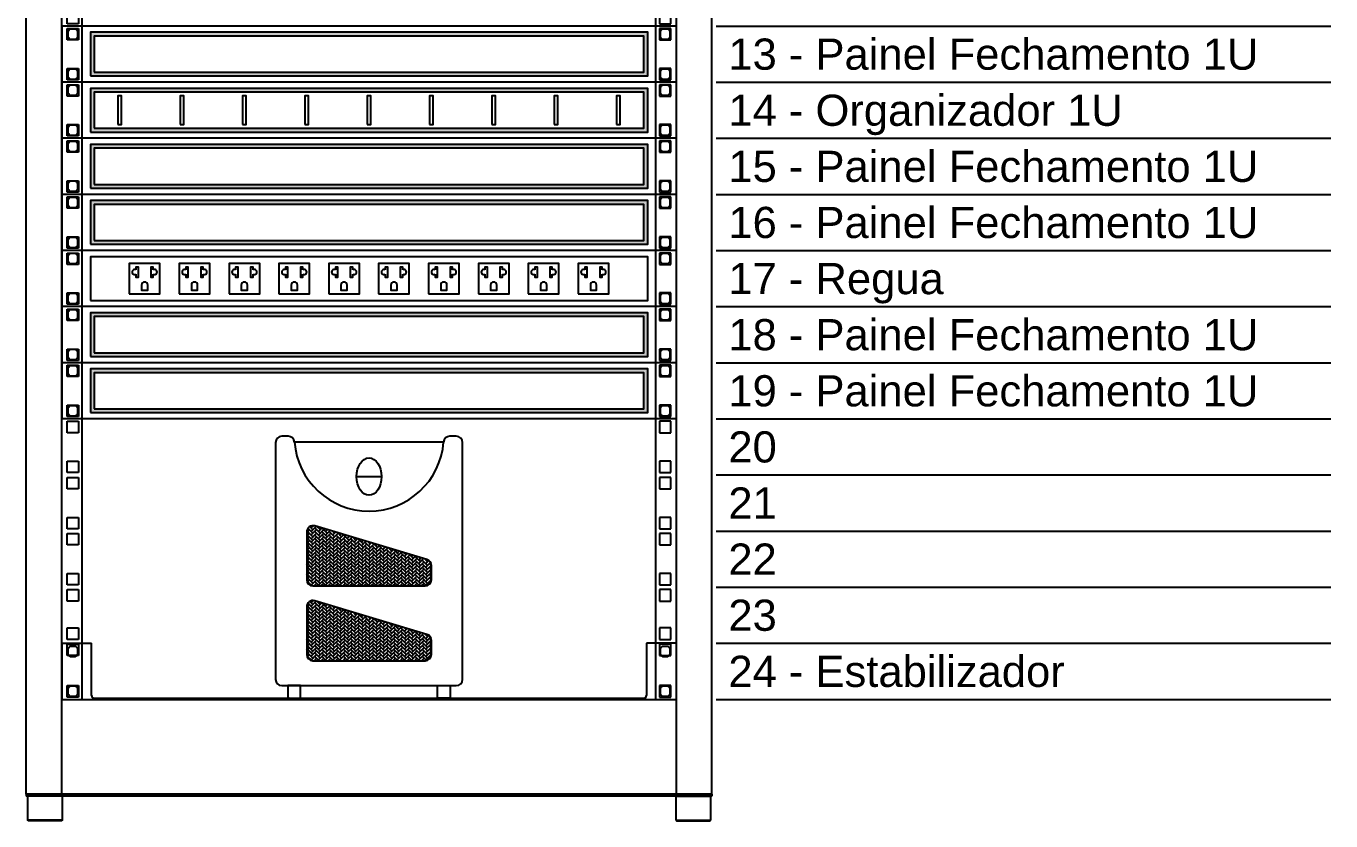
# Model space of a CAD drawing. Header units: millimetres. Extents: x 348.1 to 403.2, y 174.1 to 196.9.
# Drawn here: x 348.09 to 349.136, y 194.276 to 194.913 of the extents above; entities that cross this region are included whole.
import ezdxf

# ---------------------------------------------------------------- set-up
doc = ezdxf.new("R2010")
doc.units = ezdxf.units.MM
doc.layers.add('COTA', color=1, linetype='Continuous')
doc.styles.add('CPCON', font='arial.ttf', dxfattribs={"height": 0.1})

# ---------------------------------------------------------------- blocks, each defined once
blk = doc.blocks.new('GR39924')
for p, q in [((550, 0), (0, 0)), ((0, -15), (0, 0)), ((550, -15), (550, 0)), ((550, -15), (0, -15)), ((0, -16.5), (0, -15)), ((0, -1249.5), (0, -16.5)), ((0, -16.5), (25, -16.5)), ((550, -16.5), (0, -16.5)), ((28.5, -1249.5), (28.5, -16.5)), ((521.5, -1249.5), (521.5, -16.5)), ((550, -16.5), (525, -16.5)), ((550, -16.5), (550, -15)), ((550, -1249.5), (550, -16.5)), ((212, -85.05), (212, -45.05)), ((338, -45.05), (212, -45.05)), ((338, -85.05), (338, -45.05)), ((521.5, -93.55), (28.5, -93.55)), ((45, -1173.55), (45, -93.9)), ((338, -85.05), (212, -85.05)), ((505, -1173.55), (505, -93.9)), ((32.95, -95.5), (42.05, -95.5)), ((32.95, -104.6), (32.95, -95.5)), ((42.05, -104.6), (32.95, -104.6)), ((42.05, -95.5), (42.05, -104.6)), ((517.05, -95.5), (507.95, -95.5)), ((507.95, -95.5), (507.95, -104.6)), ((507.95, -104.6), (517.05, -104.6)), ((517.05, -104.6), (517.05, -95.5)), ((32.95, -127.5), (42.05, -127.5)), ((32.95, -136.6), (32.95, -127.5)), ((42.05, -127.5), (42.05, -136.6)), ((517.05, -127.5), (507.95, -127.5)), ((507.95, -127.5), (507.95, -136.6)), ((517.05, -136.6), (517.05, -127.5)), ((42.05, -136.6), (32.95, -136.6)), ((32.95, -140.5), (42.05, -140.5)), ((32.95, -149.6), (32.95, -140.5)), ((42.05, -140.5), (42.05, -149.6)), ((507.95, -136.6), (517.05, -136.6)), ((517.05, -140.5), (507.95, -140.5)), ((507.95, -140.5), (507.95, -149.6)), ((517.05, -149.6), (517.05, -140.5)), ((42.05, -149.6), (32.95, -149.6)), ((507.95, -149.6), (517.05, -149.6)), ((32.95, -172.5), (42.05, -172.5)), ((32.95, -181.6), (32.95, -172.5)), ((42.05, -172.5), (42.05, -181.6)), ((517.05, -172.5), (507.95, -172.5)), ((507.95, -172.5), (507.95, -181.6)), ((517.05, -181.6), (517.05, -172.5)), ((42.05, -181.6), (32.95, -181.6)), ((32.95, -185.5), (42.05, -185.5)), ((32.95, -194.6), (32.95, -185.5)), ((42.05, -185.5), (42.05, -194.6)), ((507.95, -181.6), (517.05, -181.6)), ((517.05, -185.5), (507.95, -185.5)), ((507.95, -185.5), (507.95, -194.6)), ((517.05, -194.6), (517.05, -185.5)), ((42.05, -194.6), (32.95, -194.6)), ((507.95, -194.6), (517.05, -194.6)), ((32.95, -217.5), (42.05, -217.5)), ((32.95, -226.6), (32.95, -217.5)), ((42.05, -217.5), (42.05, -226.6)), ((517.05, -217.5), (507.95, -217.5)), ((507.95, -217.5), (507.95, -226.6)), ((517.05, -226.6), (517.05, -217.5)), ((42.05, -226.6), (32.95, -226.6)), ((507.95, -226.6), (517.05, -226.6)), ((32.95, -230.5), (42.05, -230.5)), ((32.95, -239.6), (32.95, -230.5)), ((42.05, -239.6), (32.95, -239.6)), ((42.05, -230.5), (42.05, -239.6)), ((517.05, -230.5), (507.95, -230.5)), ((507.95, -230.5), (507.95, -239.6)), ((507.95, -239.6), (517.05, -239.6)), ((517.05, -239.6), (517.05, -230.5)), ((32.95, -262.5), (42.05, -262.5)), ((32.95, -271.6), (32.95, -262.5)), ((42.05, -271.6), (32.95, -271.6)), ((42.05, -262.5), (42.05, -271.6)), ((517.05, -262.5), (507.95, -262.5)), ((507.95, -262.5), (507.95, -271.6)), ((507.95, -271.6), (517.05, -271.6)), ((517.05, -271.6), (517.05, -262.5)), ((32.95, -275.5), (42.05, -275.5)), ((32.95, -284.6), (32.95, -275.5)), ((42.05, -275.5), (42.05, -284.6)), ((517.05, -275.5), (507.95, -275.5)), ((507.95, -275.5), (507.95, -284.6)), ((517.05, -284.6), (517.05, -275.5)), ((42.05, -284.6), (32.95, -284.6)), ((507.95, -284.6), (517.05, -284.6)), ((32.95, -307.5), (42.05, -307.5)), ((32.95, -316.6), (32.95, -307.5)), ((42.05, -307.5), (42.05, -316.6)), ((517.05, -307.5), (507.95, -307.5)), ((507.95, -307.5), (507.95, -316.6)), ((517.05, -316.6), (517.05, -307.5)), ((42.05, -316.6), (32.95, -316.6)), ((32.95, -320.5), (42.05, -320.5)), ((32.95, -329.6), (32.95, -320.5)), ((42.05, -320.5), (42.05, -329.6)), ((507.95, -316.6), (517.05, -316.6)), ((517.05, -320.5), (507.95, -320.5)), ((507.95, -320.5), (507.95, -329.6)), ((517.05, -329.6), (517.05, -320.5)), ((42.05, -329.6), (32.95, -329.6)), ((507.95, -329.6), (517.05, -329.6)), ((32.95, -352.5), (42.05, -352.5)), ((32.95, -361.6), (32.95, -352.5)), ((42.05, -352.5), (42.05, -361.6)), ((517.05, -352.5), (507.95, -352.5)), ((507.95, -352.5), (507.95, -361.6)), ((517.05, -361.6), (517.05, -352.5)), ((42.05, -361.6), (32.95, -361.6)), ((32.95, -365.5), (42.05, -365.5)), ((32.95, -374.6), (32.95, -365.5)), ((42.05, -365.5), (42.05, -374.6)), ((507.95, -361.6), (517.05, -361.6)), ((517.05, -365.5), (507.95, -365.5)), ((507.95, -365.5), (507.95, -374.6)), ((517.05, -374.6), (517.05, -365.5)), ((42.05, -374.6), (32.95, -374.6)), ((507.95, -374.6), (517.05, -374.6)), ((32.95, -397.5), (42.05, -397.5)), ((32.95, -406.6), (32.95, -397.5)), ((42.05, -397.5), (42.05, -406.6)), ((517.05, -397.5), (507.95, -397.5)), ((507.95, -397.5), (507.95, -406.6)), ((517.05, -406.6), (517.05, -397.5)), ((42.05, -406.6), (32.95, -406.6)), ((507.95, -406.6), (517.05, -406.6)), ((32.95, -410.5), (42.05, -410.5)), ((32.95, -419.6), (32.95, -410.5)), ((42.05, -410.5), (42.05, -419.6)), ((517.05, -410.5), (507.95, -410.5)), ((507.95, -410.5), (507.95, -419.6)), ((517.05, -419.6), (517.05, -410.5)), ((42.05, -419.6), (32.95, -419.6)), ((507.95, -419.6), (517.05, -419.6)), ((32.95, -442.5), (42.05, -442.5)), ((32.95, -451.6), (32.95, -442.5)), ((42.05, -442.5), (42.05, -451.6)), ((517.05, -442.5), (507.95, -442.5)), ((507.95, -442.5), (507.95, -451.6)), ((517.05, -451.6), (517.05, -442.5)), ((42.05, -451.6), (32.95, -451.6)), ((32.95, -455.5), (42.05, -455.5)), ((32.95, -464.6), (32.95, -455.5)), ((42.05, -455.5), (42.05, -464.6)), ((507.95, -451.6), (517.05, -451.6)), ((517.05, -455.5), (507.95, -455.5)), ((507.95, -455.5), (507.95, -464.6)), ((517.05, -464.6), (517.05, -455.5)), ((42.05, -464.6), (32.95, -464.6)), ((507.95, -464.6), (517.05, -464.6)), ((32.95, -487.5), (42.05, -487.5)), ((32.95, -496.6), (32.95, -487.5)), ((42.05, -487.5), (42.05, -496.6)), ((517.05, -487.5), (507.95, -487.5)), ((507.95, -487.5), (507.95, -496.6)), ((517.05, -496.6), (517.05, -487.5)), ((42.05, -496.6), (32.95, -496.6)), ((32.95, -500.5), (42.05, -500.5)), ((32.95, -509.6), (32.95, -500.5)), ((42.05, -500.5), (42.05, -509.6)), ((507.95, -496.6), (517.05, -496.6)), ((517.05, -500.5), (507.95, -500.5)), ((507.95, -500.5), (507.95, -509.6)), ((517.05, -509.6), (517.05, -500.5)), ((42.05, -509.6), (32.95, -509.6)), ((507.95, -509.6), (517.05, -509.6)), ((32.95, -532.5), (42.05, -532.5)), ((32.95, -541.6), (32.95, -532.5)), ((42.05, -532.5), (42.05, -541.6)), ((517.05, -532.5), (507.95, -532.5)), ((507.95, -532.5), (507.95, -541.6)), ((517.05, -541.6), (517.05, -532.5)), ((42.05, -541.6), (32.95, -541.6)), ((507.95, -541.6), (517.05, -541.6)), ((32.95, -545.5), (42.05, -545.5)), ((32.95, -554.6), (32.95, -545.5)), ((42.05, -554.6), (32.95, -554.6)), ((42.05, -545.5), (42.05, -554.6)), ((517.05, -545.5), (507.95, -545.5)), ((507.95, -545.5), (507.95, -554.6)), ((507.95, -554.6), (517.05, -554.6)), ((517.05, -554.6), (517.05, -545.5)), ((32.95, -577.5), (42.05, -577.5)), ((32.95, -586.6), (32.95, -577.5)), ((42.05, -577.5), (42.05, -586.6)), ((517.05, -577.5), (507.95, -577.5)), ((507.95, -577.5), (507.95, -586.6)), ((517.05, -586.6), (517.05, -577.5)), ((42.05, -586.6), (32.95, -586.6)), ((32.95, -590.5), (42.05, -590.5)), ((32.95, -599.6), (32.95, -590.5)), ((42.05, -590.5), (42.05, -599.6)), ((507.95, -586.6), (517.05, -586.6)), ((517.05, -590.5), (507.95, -590.5)), ((507.95, -590.5), (507.95, -599.6)), ((517.05, -599.6), (517.05, -590.5)), ((42.05, -599.6), (32.95, -599.6)), ((507.95, -599.6), (517.05, -599.6)), ((32.95, -622.5), (42.05, -622.5)), ((32.95, -631.6), (32.95, -622.5)), ((42.05, -622.5), (42.05, -631.6)), ((517.05, -622.5), (507.95, -622.5)), ((507.95, -622.5), (507.95, -631.6)), ((517.05, -631.6), (517.05, -622.5)), ((42.05, -631.6), (32.95, -631.6)), ((32.95, -635.5), (42.05, -635.5)), ((32.95, -644.6), (32.95, -635.5)), ((42.05, -635.5), (42.05, -644.6)), ((507.95, -631.6), (517.05, -631.6)), ((517.05, -635.5), (507.95, -635.5)), ((507.95, -635.5), (507.95, -644.6)), ((517.05, -644.6), (517.05, -635.5)), ((42.05, -644.6), (32.95, -644.6)), ((507.95, -644.6), (517.05, -644.6)), ((32.95, -667.5), (42.05, -667.5)), ((32.95, -676.6), (32.95, -667.5)), ((42.05, -667.5), (42.05, -676.6)), ((517.05, -667.5), (507.95, -667.5)), ((507.95, -667.5), (507.95, -676.6)), ((517.05, -676.6), (517.05, -667.5)), ((42.05, -676.6), (32.95, -676.6)), ((507.95, -676.6), (517.05, -676.6)), ((32.95, -680.5), (42.05, -680.5)), ((32.95, -689.6), (32.95, -680.5)), ((42.05, -689.6), (32.95, -689.6)), ((42.05, -680.5), (42.05, -689.6)), ((517.05, -680.5), (507.95, -680.5)), ((507.95, -680.5), (507.95, -689.6)), ((507.95, -689.6), (517.05, -689.6)), ((517.05, -689.6), (517.05, -680.5)), ((32.95, -712.5), (42.05, -712.5)), ((32.95, -721.6), (32.95, -712.5)), ((42.05, -721.6), (32.95, -721.6)), ((42.05, -712.5), (42.05, -721.6)), ((517.05, -712.5), (507.95, -712.5)), ((507.95, -712.5), (507.95, -721.6)), ((507.95, -721.6), (517.05, -721.6)), ((517.05, -721.6), (517.05, -712.5)), ((32.95, -725.5), (42.05, -725.5)), ((32.95, -734.6), (32.95, -725.5)), ((42.05, -725.5), (42.05, -734.6)), ((517.05, -725.5), (507.95, -725.5)), ((507.95, -725.5), (507.95, -734.6)), ((517.05, -734.6), (517.05, -725.5)), ((42.05, -734.6), (32.95, -734.6)), ((507.95, -734.6), (517.05, -734.6)), ((32.95, -757.5), (42.05, -757.5)), ((32.95, -766.6), (32.95, -757.5)), ((42.05, -757.5), (42.05, -766.6)), ((517.05, -757.5), (507.95, -757.5)), ((507.95, -757.5), (507.95, -766.6)), ((517.05, -766.6), (517.05, -757.5)), ((42.05, -766.6), (32.95, -766.6)), ((32.95, -770.5), (42.05, -770.5)), ((32.95, -779.6), (32.95, -770.5)), ((42.05, -770.5), (42.05, -779.6)), ((507.95, -766.6), (517.05, -766.6)), ((517.05, -770.5), (507.95, -770.5)), ((507.95, -770.5), (507.95, -779.6)), ((517.05, -779.6), (517.05, -770.5)), ((42.05, -779.6), (32.95, -779.6)), ((507.95, -779.6), (517.05, -779.6)), ((32.95, -802.5), (42.05, -802.5)), ((32.95, -811.6), (32.95, -802.5)), ((42.05, -802.5), (42.05, -811.6)), ((517.05, -802.5), (507.95, -802.5)), ((507.95, -802.5), (507.95, -811.6)), ((517.05, -811.6), (517.05, -802.5)), ((42.05, -811.6), (32.95, -811.6)), ((32.95, -815.5), (42.05, -815.5)), ((32.95, -824.6), (32.95, -815.5)), ((42.05, -815.5), (42.05, -824.6)), ((507.95, -811.6), (517.05, -811.6)), ((517.05, -815.5), (507.95, -815.5)), ((507.95, -815.5), (507.95, -824.6)), ((517.05, -824.6), (517.05, -815.5)), ((42.05, -824.6), (32.95, -824.6)), ((507.95, -824.6), (517.05, -824.6)), ((32.95, -847.5), (42.05, -847.5)), ((32.95, -856.6), (32.95, -847.5)), ((42.05, -847.5), (42.05, -856.6)), ((517.05, -847.5), (507.95, -847.5)), ((507.95, -847.5), (507.95, -856.6)), ((517.05, -856.6), (517.05, -847.5)), ((42.05, -856.6), (32.95, -856.6)), ((507.95, -856.6), (517.05, -856.6)), ((32.95, -860.5), (42.05, -860.5)), ((32.95, -869.6), (32.95, -860.5)), ((42.05, -860.5), (42.05, -869.6)), ((517.05, -860.5), (507.95, -860.5)), ((507.95, -860.5), (507.95, -869.6)), ((517.05, -869.6), (517.05, -860.5)), ((42.05, -869.6), (32.95, -869.6)), ((507.95, -869.6), (517.05, -869.6)), ((32.95, -892.5), (42.05, -892.5)), ((32.95, -901.6), (32.95, -892.5)), ((42.05, -892.5), (42.05, -901.6)), ((517.05, -892.5), (507.95, -892.5)), ((507.95, -892.5), (507.95, -901.6)), ((517.05, -901.6), (517.05, -892.5)), ((42.05, -901.6), (32.95, -901.6)), ((32.95, -905.5), (42.05, -905.5)), ((32.95, -914.6), (32.95, -905.5)), ((42.05, -905.5), (42.05, -914.6)), ((507.95, -901.6), (517.05, -901.6)), ((517.05, -905.5), (507.95, -905.5)), ((507.95, -905.5), (507.95, -914.6)), ((517.05, -914.6), (517.05, -905.5)), ((42.05, -914.6), (32.95, -914.6)), ((507.95, -914.6), (517.05, -914.6)), ((32.95, -937.5), (42.05, -937.5)), ((32.95, -946.6), (32.95, -937.5)), ((42.05, -937.5), (42.05, -946.6)), ((517.05, -937.5), (507.95, -937.5)), ((507.95, -937.5), (507.95, -946.6)), ((517.05, -946.6), (517.05, -937.5)), ((42.05, -946.6), (32.95, -946.6)), ((32.95, -950.5), (42.05, -950.5)), ((32.95, -959.6), (32.95, -950.5)), ((42.05, -950.5), (42.05, -959.6)), ((507.95, -946.6), (517.05, -946.6)), ((517.05, -950.5), (507.95, -950.5)), ((507.95, -950.5), (507.95, -959.6)), ((517.05, -959.6), (517.05, -950.5)), ((42.05, -959.6), (32.95, -959.6)), ((507.95, -959.6), (517.05, -959.6)), ((32.95, -982.5), (42.05, -982.5)), ((32.95, -991.6), (32.95, -982.5)), ((42.05, -982.5), (42.05, -991.6)), ((517.05, -982.5), (507.95, -982.5)), ((507.95, -982.5), (507.95, -991.6)), ((517.05, -991.6), (517.05, -982.5)), ((42.05, -991.6), (32.95, -991.6)), ((507.95, -991.6), (517.05, -991.6)), ((32.95, -995.5), (42.05, -995.5)), ((32.95, -1004.6), (32.95, -995.5)), ((42.05, -1004.6), (32.95, -1004.6)), ((42.05, -995.5), (42.05, -1004.6)), ((517.05, -995.5), (507.95, -995.5)), ((507.95, -995.5), (507.95, -1004.6)), ((507.95, -1004.6), (517.05, -1004.6)), ((517.05, -1004.6), (517.05, -995.5)), ((32.95, -1027.5), (42.05, -1027.5)), ((32.95, -1036.6), (32.95, -1027.5)), ((42.05, -1027.5), (42.05, -1036.6)), ((517.05, -1027.5), (507.95, -1027.5)), ((507.95, -1027.5), (507.95, -1036.6)), ((517.05, -1036.6), (517.05, -1027.5)), ((42.05, -1036.6), (32.95, -1036.6)), ((32.95, -1040.5), (42.05, -1040.5)), ((32.95, -1049.6), (32.95, -1040.5)), ((42.05, -1040.5), (42.05, -1049.6)), ((507.95, -1036.6), (517.05, -1036.6)), ((517.05, -1040.5), (507.95, -1040.5)), ((507.95, -1040.5), (507.95, -1049.6)), ((517.05, -1049.6), (517.05, -1040.5)), ((42.05, -1049.6), (32.95, -1049.6)), ((507.95, -1049.6), (517.05, -1049.6)), ((32.95, -1072.5), (42.05, -1072.5)), ((32.95, -1081.6), (32.95, -1072.5)), ((42.05, -1072.5), (42.05, -1081.6)), ((517.05, -1072.5), (507.95, -1072.5)), ((507.95, -1072.5), (507.95, -1081.6)), ((517.05, -1081.6), (517.05, -1072.5)), ((42.05, -1081.6), (32.95, -1081.6)), ((32.95, -1085.5), (42.05, -1085.5)), ((32.95, -1094.6), (32.95, -1085.5)), ((42.05, -1085.5), (42.05, -1094.6)), ((507.95, -1081.6), (517.05, -1081.6)), ((517.05, -1085.5), (507.95, -1085.5)), ((507.95, -1085.5), (507.95, -1094.6)), ((517.05, -1094.6), (517.05, -1085.5)), ((42.05, -1094.6), (32.95, -1094.6)), ((507.95, -1094.6), (517.05, -1094.6)), ((32.95, -1116.25), (42.05, -1116.25)), ((32.95, -1125.35), (32.95, -1116.25)), ((42.05, -1116.25), (42.05, -1125.35)), ((517.05, -1116.25), (507.95, -1116.25)), ((507.95, -1116.25), (507.95, -1125.35)), ((517.05, -1125.35), (517.05, -1116.25)), ((42.05, -1125.35), (32.95, -1125.35)), ((32.95, -1129.25), (42.05, -1129.25)), ((32.95, -1138.35), (32.95, -1129.25)), ((42.05, -1129.25), (42.05, -1138.35)), ((507.95, -1125.35), (517.05, -1125.35)), ((517.05, -1129.25), (507.95, -1129.25)), ((507.95, -1129.25), (507.95, -1138.35)), ((517.05, -1138.35), (517.05, -1129.25)), ((42.05, -1138.35), (32.95, -1138.35)), ((507.95, -1138.35), (517.05, -1138.35)), ((32.95, -1162.5), (42.05, -1162.5)), ((32.95, -1171.6), (32.95, -1162.5)), ((42.05, -1171.6), (32.95, -1171.6)), ((42.05, -1162.5), (42.05, -1171.6)), ((517.05, -1162.5), (507.95, -1162.5)), ((507.95, -1162.5), (507.95, -1171.6)), ((507.95, -1171.6), (517.05, -1171.6)), ((517.05, -1171.6), (517.05, -1162.5)), ((28.5, -1173.55), (521.5, -1173.55)), ((0, -1249.5), (30, -1249.5)), ((550, -1249.5), (0, -1249.5)), ((0, -1249.5), (0, -1251)), ((550, -1251), (0, -1251)), ((1, -1251), (1, -1270.5)), ((29, -1251), (29, -1270.5)), ((550, -1249.5), (520, -1249.5)), ((521, -1251), (521, -1270.5)), ((521, -1251), (549, -1251)), ((549, -1251), (549, -1270.5)), ((550, -1249.5), (550, -1251)), ((29, -1270.5), (1, -1270.5)), ((1.5, -1271), (1, -1270.5)), ((28.5, -1271), (1.5, -1271)), ((29, -1270.5), (28.5, -1271)), ((521, -1270.5), (549, -1270.5)), ((521, -1270.5), (521.5, -1271)), ((521.5, -1271), (548.5, -1271)), ((548.5, -1271), (549, -1270.5))]:
    blk.add_line(p, q)
for centre in [(207, -65.05), (343, -65.05)]:
    blk.add_circle(centre, 1.25)
blk = doc.blocks.new('Painel Fechamento 1U')
h = blk.add_hatch(color=256)
h.paths.add_polyline_path([(23, -5), (23, -40), (470, -40), (470, -5)])
h.paths.add_polyline_path([(467, -8), (467, -37), (26, -37), (26, -8)], flags=16)
for p, q in [((493, 0), (0, 0)), ((0, 0), (0, -45)), ((493, -45), (493, 0)), ((493, -45), (0, -45))]:
    blk.add_line(p, q)
for points in [[(5, -4.4), (5, -8.6, 0.156005), (6.9, -10.5), (11.1, -10.5, 0.156005), (13, -8.6), (13, -4.4, 0.156005), (11.1, -2.5), (6.9, -2.5, 0.156005)], [(480, -4.4), (480, -8.6, 0.156005), (481.9, -10.5), (486.1, -10.5, 0.156005), (488, -8.6), (488, -4.4, 0.156005), (486.1, -2.5), (481.9, -2.5, 0.156005)], [(5, -36.4), (5, -40.6, 0.156005), (6.9, -42.5), (11.1, -42.5, 0.156005), (13, -40.6), (13, -36.4, 0.156005), (11.1, -34.5), (6.9, -34.5, 0.156005)], [(480, -36.4), (480, -40.6, 0.156005), (481.9, -42.5), (486.1, -42.5, 0.156005), (488, -40.6), (488, -36.4, 0.156005), (486.1, -34.5), (481.9, -34.5, 0.156005)]]:
    blk.add_lwpolyline(points, format="xyb", close=True)
for points in [[(23, -40), (470, -40), (470, -5), (23, -5)], [(26, -37), (467, -37), (467, -8), (26, -8)]]:
    blk.add_lwpolyline(points, close=True)
blk = doc.blocks.new('376')
blk.add_blockref('Painel Fechamento 1U', (0, 0))
blk = doc.blocks.new('Organizador 1U')
h = blk.add_hatch(color=256)
h.paths.add_polyline_path([(23, -5), (23, -40), (470, -40), (470, -5)])
h.paths.add_polyline_path([(467, -8), (467, -37), (26, -37), (26, -8)], flags=16)
for p, q in [((493, 0), (0, 0)), ((0, 0), (0, -45)), ((493, -45), (493, 0)), ((493, -45), (0, -45))]:
    blk.add_line(p, q)
for points in [[(5, -4.4), (5, -8.6, 0.156005), (6.9, -10.5), (11.1, -10.5, 0.156005), (13, -8.6), (13, -4.4, 0.156005), (11.1, -2.5), (6.9, -2.5, 0.156005)], [(480, -4.4), (480, -8.6, 0.156005), (481.9, -10.5), (486.1, -10.5, 0.156005), (488, -8.6), (488, -4.4, 0.156005), (486.1, -2.5), (481.9, -2.5, 0.156005)], [(5, -36.4), (5, -40.6, 0.156005), (6.9, -42.5), (11.1, -42.5, 0.156005), (13, -40.6), (13, -36.4, 0.156005), (11.1, -34.5), (6.9, -34.5, 0.156005)], [(480, -36.4), (480, -40.6, 0.156005), (481.9, -42.5), (486.1, -42.5, 0.156005), (488, -40.6), (488, -36.4, 0.156005), (486.1, -34.5), (481.9, -34.5, 0.156005)]]:
    blk.add_lwpolyline(points, format="xyb", close=True)
for points in [[(23, -40), (470, -40), (470, -5), (23, -5)], [(26, -37), (467, -37), (467, -8), (26, -8)], [(45, -34), (48, -34), (48, -11), (45, -11)], [(95, -34), (98, -34), (98, -11), (95, -11)], [(145, -34), (148, -34), (148, -11), (145, -11)], [(195, -34), (198, -34), (198, -11), (195, -11)], [(245, -34), (248, -34), (248, -11), (245, -11)], [(295, -34), (298, -34), (298, -11), (295, -11)], [(345, -34), (348, -34), (348, -11), (345, -11)], [(395, -34), (398, -34), (398, -11), (395, -11)], [(445, -34), (448, -34), (448, -11), (445, -11)]]:
    blk.add_lwpolyline(points, close=True)
blk = doc.blocks.new('372')
blk.add_blockref('Organizador 1U', (0, 0))
blk = doc.blocks.new('Regua')
for p, q in [((493, 0), (0, 0)), ((0, 0), (0, -45)), ((493, -45), (493, 0)), ((493, -45), (0, -45))]:
    blk.add_line(p, q)
for points in [[(5, -4.4), (5, -8.6, 0.156005), (6.9, -10.5), (11.1, -10.5, 0.156005), (13, -8.6), (13, -4.4, 0.156005), (11.1, -2.5), (6.9, -2.5, 0.156005)], [(480, -4.4), (480, -8.6, 0.156005), (481.9, -10.5), (486.1, -10.5, 0.156005), (488, -8.6), (488, -4.4, 0.156005), (486.1, -2.5), (481.9, -2.5, 0.156005)], [(5, -36.4), (5, -40.6, 0.156005), (6.9, -42.5), (11.1, -42.5, 0.156005), (13, -40.6), (13, -36.4, 0.156005), (11.1, -34.5), (6.9, -34.5, 0.156005)], [(480, -36.4), (480, -40.6, 0.156005), (481.9, -42.5), (486.1, -42.5, 0.156005), (488, -40.6), (488, -36.4, 0.156005), (486.1, -34.5), (481.9, -34.5, 0.156005)]]:
    blk.add_lwpolyline(points, format="xyb", close=True)
for points in [[(23, -40), (470, -40), (470, -5), (23, -5)], [(54.2, -34.8), (78.8, -34.8), (78.8, -10.3), (54.2, -10.3)], [(94.2, -34.8), (118.8, -34.8), (118.8, -10.3), (94.2, -10.3)], [(134.2, -34.8), (158.8, -34.8), (158.8, -10.3), (134.2, -10.3)], [(174.2, -34.8), (198.8, -34.8), (198.8, -10.3), (174.2, -10.3)], [(214.2, -34.8), (238.8, -34.8), (238.8, -10.3), (214.2, -10.3)], [(254.2, -34.8), (278.8, -34.8), (278.8, -10.3), (254.2, -10.3)], [(294.2, -34.8), (318.8, -34.8), (318.8, -10.3), (294.2, -10.3)], [(334.2, -34.8), (358.8, -34.8), (358.8, -10.3), (334.2, -10.3)], [(374.2, -34.8), (398.8, -34.8), (398.8, -10.3), (374.2, -10.3)], [(414.2, -34.8), (438.8, -34.8), (438.8, -10.3), (414.2, -10.3)]]:
    blk.add_lwpolyline(points, close=True)
for points in [[(59.5, -19), (59.5, -21.3), (61.5, -21.3), (61.5, -13.3), (59.5, -13.3), (59.5, -15.5)], [(73.5, -15.5), (73.5, -13.3), (71.5, -13.3), (71.5, -21.3), (73.5, -21.3), (73.5, -19)], [(99.5, -19), (99.5, -21.3), (101.5, -21.3), (101.5, -13.3), (99.5, -13.3), (99.5, -15.5)], [(113.5, -15.5), (113.5, -13.3), (111.5, -13.3), (111.5, -21.3), (113.5, -21.3), (113.5, -19)], [(139.5, -19), (139.5, -21.3), (141.5, -21.3), (141.5, -13.3), (139.5, -13.3), (139.5, -15.5)], [(153.5, -15.5), (153.5, -13.3), (151.5, -13.3), (151.5, -21.3), (153.5, -21.3), (153.5, -19)], [(179.5, -19), (179.5, -21.3), (181.5, -21.3), (181.5, -13.3), (179.5, -13.3), (179.5, -15.5)], [(193.5, -15.5), (193.5, -13.3), (191.5, -13.3), (191.5, -21.3), (193.5, -21.3), (193.5, -19)], [(219.5, -19), (219.5, -21.3), (221.5, -21.3), (221.5, -13.3), (219.5, -13.3), (219.5, -15.5)], [(233.5, -15.5), (233.5, -13.3), (231.5, -13.3), (231.5, -21.3), (233.5, -21.3), (233.5, -19)], [(259.5, -19), (259.5, -21.3), (261.5, -21.3), (261.5, -13.3), (259.5, -13.3), (259.5, -15.5)], [(273.5, -15.5), (273.5, -13.3), (271.5, -13.3), (271.5, -21.3), (273.5, -21.3), (273.5, -19)], [(299.5, -19), (299.5, -21.3), (301.5, -21.3), (301.5, -13.3), (299.5, -13.3), (299.5, -15.5)], [(313.5, -15.5), (313.5, -13.3), (311.5, -13.3), (311.5, -21.3), (313.5, -21.3), (313.5, -19)], [(339.5, -19), (339.5, -21.3), (341.5, -21.3), (341.5, -13.3), (339.5, -13.3), (339.5, -15.5)], [(353.5, -15.5), (353.5, -13.3), (351.5, -13.3), (351.5, -21.3), (353.5, -21.3), (353.5, -19)], [(379.5, -19), (379.5, -21.3), (381.5, -21.3), (381.5, -13.3), (379.5, -13.3), (379.5, -15.5)], [(393.5, -15.5), (393.5, -13.3), (391.5, -13.3), (391.5, -21.3), (393.5, -21.3), (393.5, -19)], [(419.5, -19), (419.5, -21.3), (421.5, -21.3), (421.5, -13.3), (419.5, -13.3), (419.5, -15.5)], [(433.5, -15.5), (433.5, -13.3), (431.5, -13.3), (431.5, -21.3), (433.5, -21.3), (433.5, -19)], [(64, -27.8), (64, -31.8), (69, -31.8), (69, -27.8)], [(104, -27.8), (104, -31.8), (109, -31.8), (109, -27.8)], [(144, -27.8), (144, -31.8), (149, -31.8), (149, -27.8)], [(184, -27.8), (184, -31.8), (189, -31.8), (189, -27.8)], [(224, -27.8), (224, -31.8), (229, -31.8), (229, -27.8)], [(264, -27.8), (264, -31.8), (269, -31.8), (269, -27.8)], [(304, -27.8), (304, -31.8), (309, -31.8), (309, -27.8)], [(344, -27.8), (344, -31.8), (349, -31.8), (349, -27.8)], [(384, -27.8), (384, -31.8), (389, -31.8), (389, -27.8)], [(424, -27.8), (424, -31.8), (429, -31.8), (429, -27.8)]]:
    blk.add_lwpolyline(points)
for centre, radius, start, end in [((58.5, -17.3), 2, 60, 300), ((74.5, -17.3), 2, 240, 120), ((98.5, -17.3), 2, 60, 300), ((114.5, -17.3), 2, 240, 120), ((138.5, -17.3), 2, 60, 300), ((154.5, -17.3), 2, 240, 120), ((178.5, -17.3), 2, 60, 300), ((194.5, -17.3), 2, 240, 120), ((218.5, -17.3), 2, 60, 300), ((234.5, -17.3), 2, 240, 120), ((258.5, -17.3), 2, 60, 300), ((274.5, -17.3), 2, 240, 120), ((298.5, -17.3), 2, 60, 300), ((314.5, -17.3), 2, 240, 120), ((338.5, -17.3), 2, 60, 300), ((354.5, -17.3), 2, 240, 120), ((378.5, -17.3), 2, 60, 300), ((394.5, -17.3), 2, 240, 120), ((418.5, -17.3), 2, 60, 300), ((434.5, -17.3), 2, 240, 120), ((66.5, -27.8), 2.5, 0, 180), ((106.5, -27.8), 2.5, 0, 180), ((146.5, -27.8), 2.5, 0, 180), ((186.5, -27.8), 2.5, 0, 180), ((226.5, -27.8), 2.5, 0, 180), ((266.5, -27.8), 2.5, 0, 180), ((306.5, -27.8), 2.5, 0, 180), ((346.5, -27.8), 2.5, 0, 180), ((386.5, -27.8), 2.5, 0, 180), ((426.5, -27.8), 2.5, 0, 180)]:
    blk.add_arc(centre, radius, start, end)
blk = doc.blocks.new('385')
blk.add_blockref('Regua', (0, 0))
blk = doc.blocks.new('Estabilizador')
h = blk.add_hatch()
h.set_pattern_fill('AR-HBONE', color=256, scale=0.02, style=0)
h.set_pattern_definition([(45, (-12150.4167, 11.1613), (3e-16, 2.87368196), [6.096, -2.032]), (135, (-12148.9799, 12.5981), (3e-16, 2.87368196), [6.096, -2.032])])
h.paths.add_polyline_path([(291.5, 46, 0.414214), (296.5, 51), (296.5, 62.3, 0.331206), (292.9, 67.1), (202.9, 94.1, 0.502397), (196.5, 89.3), (196.5, 51, 0.414214), (201.5, 46)])
h = blk.add_hatch()
h.set_pattern_fill('AR-HBONE', color=256, scale=0.02, style=0)
h.set_pattern_definition([(45, (-12150.4167, -48.8387), (3e-16, 2.87368196), [6.096, -2.032]), (135, (-12148.9799, -47.4019), (3e-16, 2.87368196), [6.096, -2.032])])
h.paths.add_polyline_path([(291.5, -14, 0.414214), (296.5, -9), (296.5, 2.3, 0.331206), (292.9, 7.1), (202.9, 34.1, 0.502397), (196.5, 29.3), (196.5, -9, 0.414214), (201.5, -14)])
for p, q in [((171.5, 161), (171.5, -29)), ((181.7, 166), (176.5, 166)), ((306.3, 161.4), (186.7, 161.4)), ((316.5, 166), (311.3, 166)), ((321.5, -29), (321.5, 161)), ((236.5, 133.7), (256.5, 133.7)), ((196.5, 89.3), (196.5, 51)), ((292.9, 67.1), (202.9, 94.1)), ((296.5, 51), (296.5, 62.3)), ((201.5, 46), (291.5, 46)), ((292.9, 7.1), (202.9, 34.1)), ((196.5, 29.3), (196.5, -9)), ((0, 0), (0, -45)), ((0, 0), (24, 0)), ((24, -42), (24, 0)), ((296.5, -9), (296.5, 2.3)), ((469, 0), (469, -42)), ((493, 0), (469, 0)), ((493, -45), (493, 0)), ((201.5, -14), (291.5, -14)), ((176.5, -34), (316.5, -34)), ((0, -45), (493, -45)), ((26, -44), (467, -44))]:
    blk.add_line(p, q)
for points in [[(5, -4.4), (5, -8.6, 0.156005), (6.9, -10.5), (11.1, -10.5, 0.156005), (13, -8.6), (13, -4.4, 0.156005), (11.1, -2.5), (6.9, -2.5, 0.156005)], [(480, -4.4), (480, -8.6, 0.156005), (481.9, -10.5), (486.1, -10.5, 0.156005), (488, -8.6), (488, -4.4, 0.156005), (486.1, -2.5), (481.9, -2.5, 0.156005)], [(5, -36.4), (5, -40.6, 0.156005), (6.9, -42.5), (11.1, -42.5, 0.156005), (13, -40.6), (13, -36.4, 0.156005), (11.1, -34.5), (6.9, -34.5, 0.156005)], [(182.5, -44), (190.5, -44, 0.414214), (191.5, -43), (191.5, -34), (181.5, -34), (181.5, -43, 0.414214)], [(310.5, -44), (302.5, -44, -0.414214), (301.5, -43), (301.5, -34), (311.5, -34), (311.5, -43, -0.414214)], [(480, -36.4), (480, -40.6, 0.156005), (481.9, -42.5), (486.1, -42.5, 0.156005), (488, -40.6), (488, -36.4, 0.156005), (486.1, -34.5), (481.9, -34.5, 0.156005)]]:
    blk.add_lwpolyline(points, format="xyb", close=True)
for centre, radius, start, end in [((176.5, 161), 5, 90, 180), ((181.7, 161), 5, 4.4117, 90), ((246.5, 166), 60, 184.4117, 355.5883), ((311.3, 161), 5, 90, 175.5883), ((316.5, 161), 5, 360, 90), ((201.5, 89.3), 5, 73.3008, 180), ((291.5, 62.3), 5, 0, 73.3008), ((201.5, 51), 5, 180, 270), ((291.5, 51), 5, 270, 0), ((201.5, 29.3), 5, 73.3008, 180), ((291.5, 2.3), 5, 0, 73.3008), ((201.5, -9), 5, 180, 270), ((291.5, -9), 5, 270, 0), ((176.5, -29), 5, 180, 270), ((316.5, -29), 5, 270, 0), ((26, -42), 2, 180, 270), ((467, -42), 2, 270, 0)]:
    blk.add_arc(centre, radius, start, end)
blk.add_ellipse((246.5, 133.7), major_axis=(0, 15), ratio=0.666667)
blk = doc.blocks.new('367')
blk.add_blockref('Estabilizador', (0, 0))

msp = doc.modelspace()

# ---------------------------------------------------------------- linework, layer by layer
at = {"layer": 'COTA'}
for p, q in [((348.6434, 194.913), (349.1364, 194.913)), ((348.6434, 194.868), (349.1364, 194.868)), ((348.6434, 194.823), (349.1364, 194.823)), ((348.6434, 194.778), (349.1364, 194.778)), ((348.6434, 194.733), (349.1364, 194.733)), ((348.6434, 194.688), (349.1364, 194.688)), ((348.6434, 194.643), (349.1364, 194.643)), ((348.6434, 194.598), (349.1364, 194.598)), ((348.6434, 194.553), (349.1364, 194.553)), ((348.6434, 194.508), (349.1364, 194.508)), ((348.6434, 194.463), (349.1364, 194.463)), ((348.6434, 194.418), (349.1364, 194.418)), ((348.6434, 194.373), (349.1364, 194.373))]:
    msp.add_line(p, q, dxfattribs=at)

# ---------------------------------------------------------------- block references
at = {"layer": 'COTA', "xscale": 0.001, "yscale": 0.001, "zscale": 0.001}
for name, p in [('GR39924', (348.0899, 195.5465)), ('376', (348.1184, 194.913)), ('372', (348.1184, 194.868)), ('376', (348.1184, 194.823)), ('376', (348.1184, 194.778)), ('385', (348.1184, 194.733)), ('376', (348.1184, 194.688)), ('376', (348.1184, 194.643)), ('367', (348.1184, 194.418))]:
    msp.add_blockref(name, p, dxfattribs=at)

# ---------------------------------------------------------------- texts
at = {"layer": 'COTA', "style": 'CPCON'}
for s, p in [(' 13 - Painel Fechamento 1U', (348.6434, 194.878)), (' 14 - Organizador 1U', (348.6434, 194.833)), (' 15 - Painel Fechamento 1U', (348.6434, 194.788)), (' 16 - Painel Fechamento 1U', (348.6434, 194.743)), (' 17 - Regua', (348.6434, 194.698)), (' 18 - Painel Fechamento 1U', (348.6434, 194.653)), (' 19 - Painel Fechamento 1U', (348.6434, 194.608)), (' 20', (348.6434, 194.563)), (' 21', (348.6434, 194.518)), (' 22', (348.6434, 194.473)), (' 23', (348.6434, 194.428)), (' 24 - Estabilizador', (348.6434, 194.383))]:
    msp.add_text(s, height=0.025, dxfattribs=at).set_placement(p)

doc.saveas('drawing.dxf')
